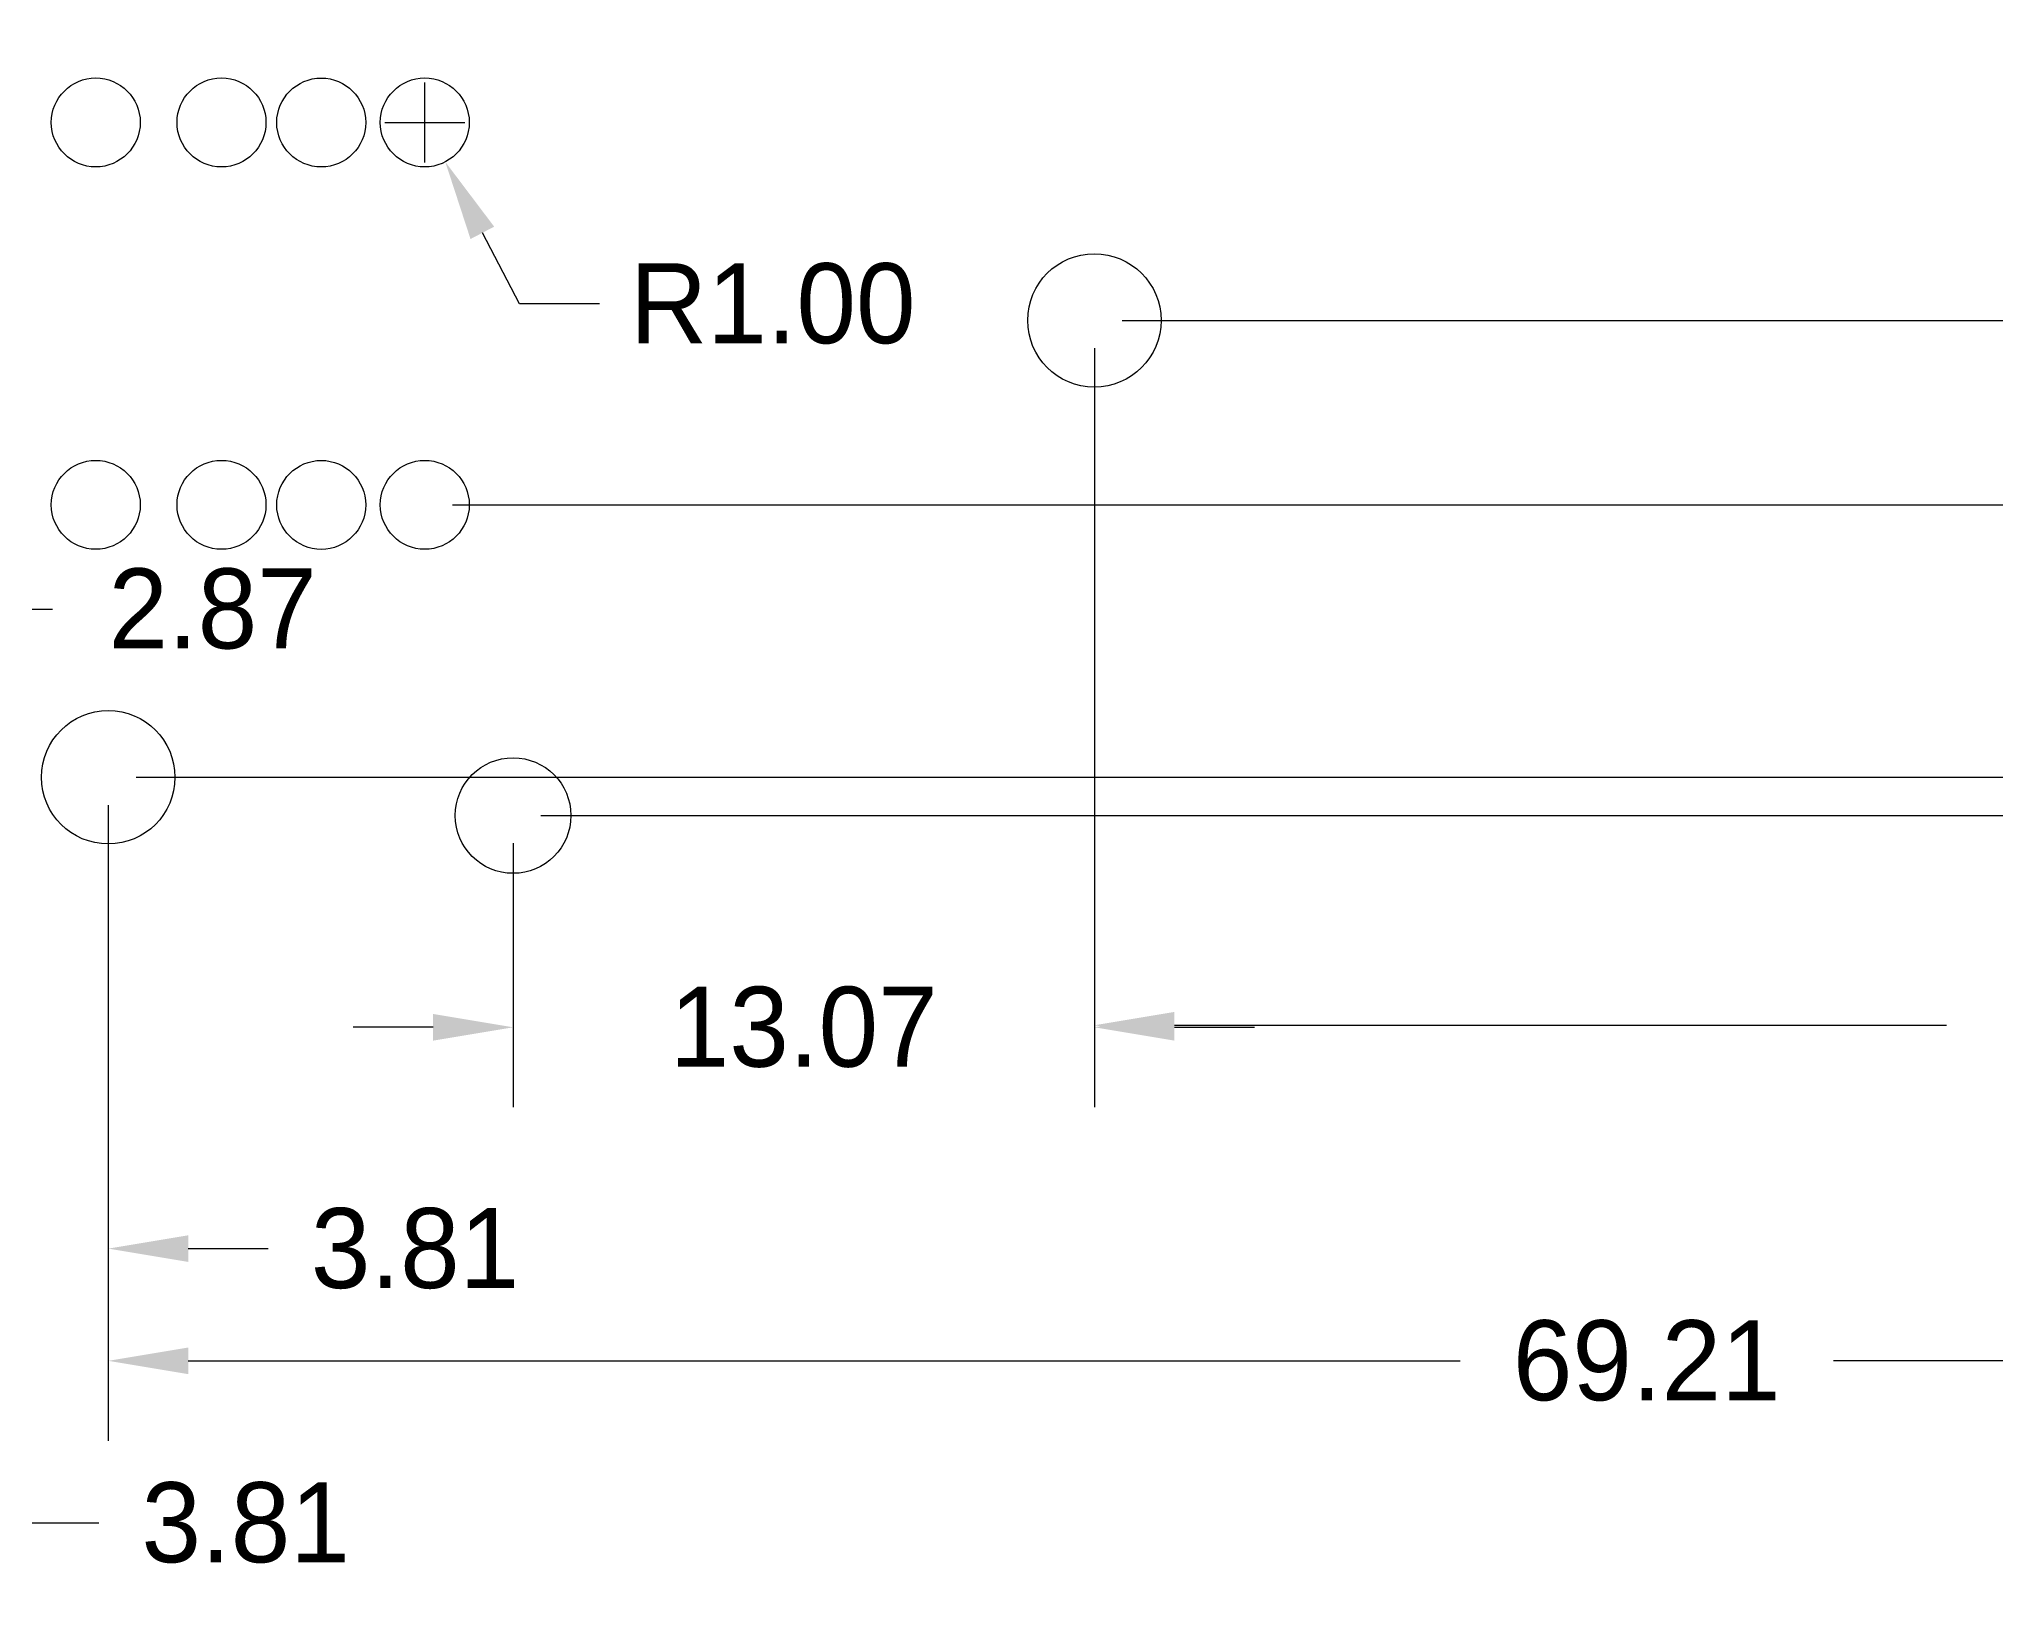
# Model space of a CAD drawing. Extents: x -8 to 251, y -10 to 232.
# Drawn here: x 110.76 to 154.78, y 52.15 to 87.33 of the extents above; entities that cross this region are included whole.
import ezdxf

# ---------------------------------------------------------------- set-up
doc = ezdxf.new("R2010")
doc.units = 0
doc.header["$MEASUREMENT"] = 0
doc.layers.get('0').update_dxf_attribs({"linetype": 'CONTINUOUS'})
doc.layers.get('Defpoints').update_dxf_attribs({"linetype": 'CONTINUOUS'})
doc.layers.add('BOARDOUTLINE', color=7, linetype='CONTINUOUS')
doc.dimstyles.new('Annotative', dxfattribs={"dimtxt": 0.18, "dimasz": 0.18, "dimexe": 0.18, "dimexo": 0.0625, "dimgap": 0.09, "dimtad": 0, "dimtih": 1, "dimtoh": 1, "dimzin": 0, "dimdsep": 46, "dimtxsty": 'Standard', "dimcen": 0.09, "dimadec": 0, "dimazin": 0, "dimtfac": 1, "dimtofl": 0, "dimtmove": 0, "dimatfit": 3, "dimfxl": 1, "dimtolj": 1, "dimtzin": 0, "dimarcsym": 0})

# ---------------------------------------------------------------- blocks, each defined once
blk = doc.blocks.new('ROUND_160')
blk.add_circle((0, 0), 1.5)
blk = doc.blocks.new('ROUND_19')
blk.add_circle((0, 0), 1.3)
blk = doc.blocks.new('*D32')
at = {"color": 0, "linetype": 'Continuous', "lineweight": -2}
for p, q in [((181.53, 144.875), (181.53, 63.346)), ((134.5, 80.375), (134.5, 63.346)), ((136.3, 65.146), (153.665, 65.146)), ((179.73, 65.146), (162.365, 65.146))]:
    blk.add_line(p, q, dxfattribs=at)
at = {"color": 0, "linetype": 'Continuous'}
for points in [[(136.3, 65.446), (136.3, 64.846), (134.5, 65.146)], [(179.73, 65.446), (179.73, 64.846), (181.53, 65.146)]]:
    blk.add_solid(points, dxfattribs=at)
at = {"layer": 'Defpoints', "color": 0, "linetype": 'Continuous'}
for p in [(181.53, 145.5), (134.5, 81), (181.53, 65.146)]:
    blk.add_point(p, dxfattribs=at)
at = {"color": 0, "linetype": 'Continuous', "insert": (158.015, 65.146), "char_height": 1.8, "attachment_point": 5}
blk.add_mtext('\\A1;47.03', dxfattribs=at)
blk = doc.blocks.new('*D35')
at = {"color": 0, "linetype": 'Continuous', "lineweight": -2}
for p, q in [((134.5, 80.375), (134.5, 63.3)), ((121.426, 69.238), (121.426, 63.3)), ((119.626, 65.1), (117.826, 65.1)), ((136.3, 65.1), (138.1, 65.1))]:
    blk.add_line(p, q, dxfattribs=at)
at = {"color": 0, "linetype": 'Continuous'}
for points in [[(119.626, 65.4), (119.626, 64.8), (121.426, 65.1)], [(136.3, 65.4), (136.3, 64.8), (134.5, 65.1)]]:
    blk.add_solid(points, dxfattribs=at)
at = {"layer": 'Defpoints', "color": 0, "linetype": 'Continuous'}
for p in [(134.5, 81), (121.426, 69.863), (134.5, 65.1)]:
    blk.add_point(p, dxfattribs=at)
at = {"color": 0, "linetype": 'Continuous', "insert": (127.963, 65.1), "char_height": 1.8, "attachment_point": 5}
blk.add_mtext('\\A1;13.07', dxfattribs=at)
blk = doc.blocks.new('*D54')
at = {"color": 0, "linetype": 'Continuous', "lineweight": -2}
for p, q in [((112.32, 70.099), (112.32, 55.798)), ((181.53, 70.099), (181.53, 55.798)), ((114.12, 57.598), (142.725, 57.598)), ((179.73, 57.598), (151.125, 57.598))]:
    blk.add_line(p, q, dxfattribs=at)
at = {"color": 0, "linetype": 'Continuous'}
for points in [[(114.12, 57.898), (114.12, 57.298), (112.32, 57.598)], [(179.73, 57.898), (179.73, 57.298), (181.53, 57.598)]]:
    blk.add_solid(points, dxfattribs=at)
at = {"layer": 'Defpoints', "color": 0, "linetype": 'Continuous'}
for p in [(112.32, 70.724), (181.53, 70.724), (181.53, 57.598)]:
    blk.add_point(p, dxfattribs=at)
at = {"color": 0, "linetype": 'Continuous', "insert": (146.925, 57.598), "char_height": 1.8, "attachment_point": 5}
blk.add_mtext('\\A1;69.21', dxfattribs=at)
blk = doc.blocks.new('*D55')
at = {"color": 0, "linetype": 'Continuous', "lineweight": -2}
for p, q in [((108.51, 70.175), (108.51, 58.322)), ((112.32, 70.099), (112.32, 58.322)), ((106.71, 60.122), (104.91, 60.122)), ((114.12, 60.122), (115.92, 60.122))]:
    blk.add_line(p, q, dxfattribs=at)
at = {"color": 0, "linetype": 'Continuous'}
for points in [[(106.71, 60.422), (106.71, 59.822), (108.51, 60.122)], [(114.12, 60.422), (114.12, 59.822), (112.32, 60.122)]]:
    blk.add_solid(points, dxfattribs=at)
at = {"layer": 'Defpoints', "color": 0, "linetype": 'Continuous'}
for p in [(108.51, 70.8), (112.32, 70.724), (112.32, 60.122)]:
    blk.add_point(p, dxfattribs=at)
at = {"color": 0, "linetype": 'Continuous', "insert": (119.22, 60.122), "char_height": 1.8, "attachment_point": 5}
blk.add_mtext('\\A1;3.81', dxfattribs=at)
blk = doc.blocks.new('*D56')
at = {"color": 0, "linetype": 'Continuous', "lineweight": -2}
for p, q in [((104.7, 70.099), (104.7, 52.154)), ((108.51, 70.175), (108.51, 52.154)), ((102.9, 53.954), (101.1, 53.954)), ((110.31, 53.954), (112.11, 53.954))]:
    blk.add_line(p, q, dxfattribs=at)
at = {"color": 0, "linetype": 'Continuous'}
for points in [[(102.9, 54.254), (102.9, 53.654), (104.7, 53.954)], [(110.31, 54.254), (110.31, 53.654), (108.51, 53.954)]]:
    blk.add_solid(points, dxfattribs=at)
at = {"layer": 'Defpoints', "color": 0, "linetype": 'Continuous'}
for p in [(104.7, 70.724), (108.51, 70.8), (108.51, 53.954)]:
    blk.add_point(p, dxfattribs=at)
at = {"color": 0, "linetype": 'Continuous', "insert": (115.41, 53.954), "char_height": 1.8, "attachment_point": 5}
blk.add_mtext('\\A1;3.81', dxfattribs=at)
blk = doc.blocks.new('*D65')
at = {"color": 0, "linetype": 'Continuous', "lineweight": -2}
for p, q in [((217.401, 92), (221.8, 92)), ((220, 90.2), (220, 88.3)), ((220, 82.8), (220, 84.7)), ((135.125, 81), (221.8, 81))]:
    blk.add_line(p, q, dxfattribs=at)
at = {"color": 0, "linetype": 'Continuous'}
for points in [[(219.7, 90.2), (220.3, 90.2), (220, 92)], [(219.7, 82.8), (220.3, 82.8), (220, 81)]]:
    blk.add_solid(points, dxfattribs=at)
at = {"layer": 'Defpoints', "color": 0, "linetype": 'Continuous'}
for p in [(216.776, 92), (220, 92), (134.5, 81)]:
    blk.add_point(p, dxfattribs=at)
at = {"color": 0, "linetype": 'Continuous', "insert": (220, 86.5), "char_height": 1.8, "attachment_point": 5}
blk.add_mtext('\\A1;11.00', dxfattribs=at)
blk = doc.blocks.new('*D66')
at = {"color": 0, "linetype": 'Continuous', "lineweight": -2}
for p, q in [((221.175, 81), (218.184, 81)), ((219.984, 79.2), (219.984, 77.662)), ((219.984, 72.524), (219.984, 74.062)), ((112.945, 70.724), (221.784, 70.724))]:
    blk.add_line(p, q, dxfattribs=at)
at = {"color": 0, "linetype": 'Continuous'}
for points in [[(219.684, 79.2), (220.284, 79.2), (219.984, 81)], [(219.684, 72.524), (220.284, 72.524), (219.984, 70.724)]]:
    blk.add_solid(points, dxfattribs=at)
at = {"layer": 'Defpoints', "color": 0, "linetype": 'Continuous'}
for p in [(219.984, 81), (221.8, 81), (112.32, 70.724)]:
    blk.add_point(p, dxfattribs=at)
at = {"color": 0, "linetype": 'Continuous', "insert": (219.984, 75.862), "char_height": 1.8, "attachment_point": 5}
blk.add_mtext('\\A1;10.28', dxfattribs=at)
blk = doc.blocks.new('*D67')
at = {"color": 0, "linetype": 'Continuous', "lineweight": -2}
for p, q in [((223.718, 72.524), (223.718, 74.324)), ((223.718, 74.324), (225.518, 74.324)), ((222.409, 70.724), (225.518, 70.724)), ((122.051, 69.863), (225.518, 69.863)), ((223.718, 68.063), (223.718, 66.263))]:
    blk.add_line(p, q, dxfattribs=at)
at = {"color": 0, "linetype": 'Continuous'}
for points in [[(223.418, 72.524), (224.018, 72.524), (223.718, 70.724)], [(223.418, 68.063), (224.018, 68.063), (223.718, 69.863)]]:
    blk.add_solid(points, dxfattribs=at)
at = {"layer": 'Defpoints', "color": 0, "linetype": 'Continuous'}
for p in [(221.784, 70.724), (223.718, 70.724), (121.426, 69.863)]:
    blk.add_point(p, dxfattribs=at)
at = {"color": 0, "linetype": 'Continuous', "insert": (228.968, 74.324), "char_height": 1.8, "attachment_point": 5}
blk.add_mtext('\\A1;0.86', dxfattribs=at)
blk = doc.blocks.new('*D74')
at = {"color": 0, "linetype": 'Continuous', "lineweight": -2}
for p, q in [((104.596, 76.225), (104.596, 72.708)), ((107.467, 76.227), (107.467, 72.708)), ((102.796, 74.508), (100.996, 74.508)), ((109.267, 74.508), (111.067, 74.508))]:
    blk.add_line(p, q, dxfattribs=at)
at = {"color": 0, "linetype": 'Continuous'}
for points in [[(102.796, 74.808), (102.796, 74.208), (104.596, 74.508)], [(109.267, 74.808), (109.267, 74.208), (107.467, 74.508)]]:
    blk.add_solid(points, dxfattribs=at)
at = {"layer": 'Defpoints', "color": 0, "linetype": 'Continuous'}
for p in [(104.596, 76.85), (107.467, 76.852), (107.467, 74.508)]:
    blk.add_point(p, dxfattribs=at)
at = {"color": 0, "linetype": 'Continuous', "insert": (114.667, 74.508), "char_height": 1.8, "attachment_point": 5}
blk.add_mtext('\\A1;2.87', dxfattribs=at)
blk = doc.blocks.new('*D86')
at = {"color": 0, "linetype": 'Continuous', "lineweight": -2}
for p, q in [((120.064, 76.852), (211.9, 76.852)), ((210.1, 75.052), (210.1, 72.524)), ((112.945, 70.724), (211.9, 70.724)), ((210.1, 70.724), (210.1, 67.2)), ((210.1, 67.2), (208.3, 67.2))]:
    blk.add_line(p, q, dxfattribs=at)
at = {"color": 0, "linetype": 'Continuous'}
for points in [[(209.8, 75.052), (210.4, 75.052), (210.1, 76.852)], [(209.8, 72.524), (210.4, 72.524), (210.1, 70.724)]]:
    blk.add_solid(points, dxfattribs=at)
at = {"layer": 'Defpoints', "color": 0, "linetype": 'Continuous'}
for p in [(119.439, 76.852), (112.32, 70.724), (210.1, 70.724)]:
    blk.add_point(p, dxfattribs=at)
at = {"color": 0, "linetype": 'Continuous', "insert": (205, 67.2), "char_height": 1.8, "attachment_point": 5}
blk.add_mtext('\\A1;6.13', dxfattribs=at)
blk = doc.blocks.new('*D90')
at = {"color": 0, "linetype": 'Continuous', "lineweight": -2}
for p, q in [((119.439, 84.552), (119.439, 86.352)), ((118.539, 85.452), (120.339, 85.452)), ((121.566, 81.373), (120.734, 82.969)), ((123.366, 81.373), (121.566, 81.373))]:
    blk.add_line(p, q, dxfattribs=at)
at = {"color": 0, "linetype": 'Continuous'}
blk.add_solid([(121, 83.108), (120.468, 82.83), (119.901, 84.565)], dxfattribs=at)
at = {"layer": 'Defpoints', "color": 0, "linetype": 'Continuous'}
for p in [(119.439, 85.452), (119.901, 84.565)]:
    blk.add_point(p, dxfattribs=at)
at = {"color": 0, "linetype": 'Continuous', "insert": (127.266, 81.373), "char_height": 1.8, "attachment_point": 5}
blk.add_mtext('\\A1;R1.00', dxfattribs=at)

msp = doc.modelspace()

# ---------------------------------------------------------------- linework, layer by layer
for centre in [(112.039, 85.452), (114.867, 85.452), (117.11, 85.45), (119.439, 85.452), (112.039, 76.852), (114.867, 76.852), (117.11, 76.85), (119.439, 76.852)]:
    msp.add_circle(centre, 1)

# ---------------------------------------------------------------- block references
at = {"layer": 'BOARDOUTLINE'}
for name, p in [('ROUND_160', (134.5, 81)), ('ROUND_160', (112.32, 70.724)), ('ROUND_19', (121.426, 69.863))]:
    msp.add_blockref(name, p, dxfattribs=at)

# ---------------------------------------------------------------- dimensions: what is measured, and where the dimension line sits
at = {"color": 1, "linetype": 'Continuous'}
for base, p1, p2, picture, middle in [((181.53, 65.146), (134.5, 81), (181.53, 145.5), '*D32', (158.015, 65.146)), ((107.467, 74.508), (104.596, 76.85), (107.467, 76.852), '*D74', (114.667, 74.508))]:
    dim = msp.add_linear_dim(base=base, p1=p1, p2=p2, dimstyle='Annotative', dxfattribs=at)
    dim.commit()
    dim.dimension.update_dxf_attribs({"geometry": picture, "text_midpoint": middle, "dimtype": 160})
for base, p1, p2, picture, middle in [((220, 92), (134.5, 81), (216.776, 92), '*D65', (220, 86.5)), ((219.984, 81), (112.32, 70.724), (221.8, 81), '*D66', (219.984, 75.862)), ((223.718, 70.724), (121.426, 69.863), (221.784, 70.724), '*D67', (228.968, 74.324))]:
    dim = msp.add_linear_dim(base=base, p1=p1, p2=p2, angle=90, dimstyle='Annotative', dxfattribs=at)
    dim.commit()
    dim.dimension.update_dxf_attribs({"geometry": picture, "text_midpoint": middle})
at = {"color": 4, "linetype": 'Continuous'}
dim = msp.add_radius_dim(center=(119.439, 85.452), mpoint=(119.901, 84.565), dimstyle='Annotative', dxfattribs=at)
dim.commit()
dim.dimension.update_dxf_attribs({"geometry": '*D90', "text_midpoint": (127.266, 81.373)})
at = {"color": 1, "linetype": 'Continuous'}
for base, p1, p2, picture, middle in [((134.5, 65.1), (121.426, 69.863), (134.5, 81), '*D35', (127.963, 65.1)), ((108.51, 53.954), (104.7, 70.724), (108.51, 70.8), '*D56', (115.41, 53.954)), ((112.32, 60.122), (108.51, 70.8), (112.32, 70.724), '*D55', (119.22, 60.122)), ((181.53, 57.598), (112.32, 70.724), (181.53, 70.724), '*D54', (146.925, 57.598))]:
    dim = msp.add_linear_dim(base=base, p1=p1, p2=p2, dimstyle='Annotative', dxfattribs=at)
    dim.commit()
    dim.dimension.update_dxf_attribs({"geometry": picture, "text_midpoint": middle})
dim = msp.add_linear_dim(base=(210.1, 70.724), p1=(119.439, 76.852), p2=(112.32, 70.724), angle=90, dimstyle='Annotative', dxfattribs=at)
dim.commit()
dim.dimension.update_dxf_attribs({"geometry": '*D86', "text_midpoint": (205, 67.2), "dimtype": 160})

doc.saveas('drawing.dxf')
